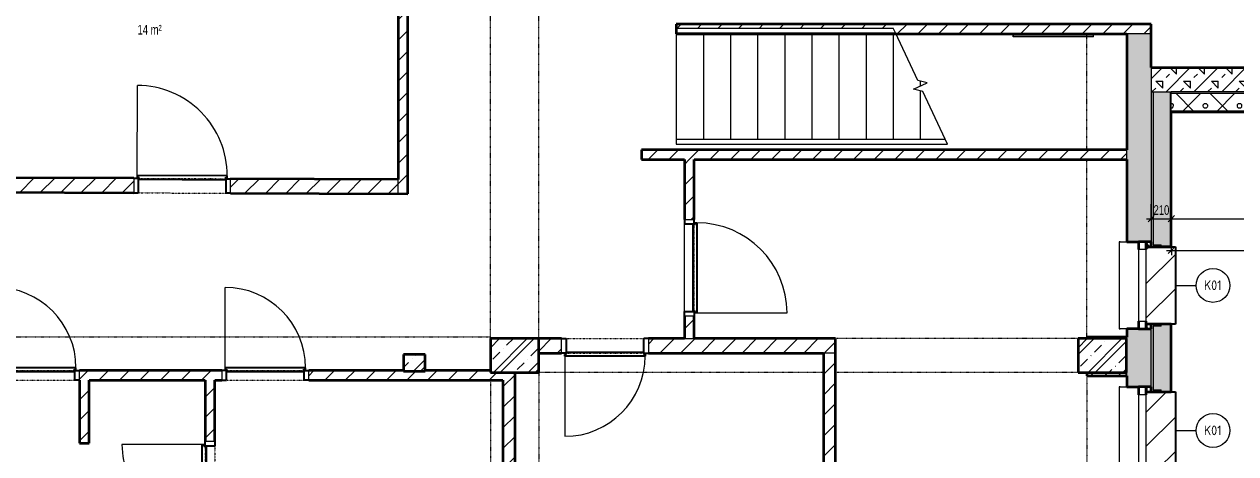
# Model space of a CAD drawing. Header units: millimetres. Extents: x -3281 to 232784, y -45352 to 20466.
# Drawn here: x 29874 to 42387, y -23573 to -19132 of the extents above; entities that cross this region are included whole.
import ezdxf

# ---------------------------------------------------------------- set-up
doc = ezdxf.new("R2010")
doc.units = ezdxf.units.MM
doc.linetypes.add('Dash dot dot', pattern=[5, 2, -1, 0, -1, 0, -1])
doc.linetypes.add('Čerchovaná se dvěma tečkami', pattern=[2.59, 1, -0.53, 0, -0.53, 0, -0.53])
for name, color, linetype, lineweight in [('A-ANNO-DIMS', 211, 'Continuous', 9), ('A-ANNO-DIMS-50', 211, 'Continuous', 9), ('A-AREA-IDEN', 2, 'Continuous', 9), ('A-DETL', 90, 'Continuous', 13), ('A-DOOR', 31, 'Continuous', 13), ('A-DOOR-FRAM', 31, 'Continuous', 25), ('A-FLOR-HRAL', 11, 'Continuous', 13), ('A-GENM', 13, 'Continuous', 13), ('A-GLAZ', 151, 'Continuous', 13), ('A-WALL', 113, 'Continuous', 13), ('Q-SPCQ', 91, 'Continuous', 13), ('Q-SPCQ-IDEN', 132, 'Continuous', 9), ('S-COLS', 52, 'Continuous', 13), ('S-STRS', 31, 'Continuous', 13), ('S-STRS-MBND', 31, 'Continuous', 13)]:
    doc.layers.add(name, color=color, linetype=linetype, lineweight=lineweight)
doc.layers.add('A-WALL-PATT', color=111, linetype='Continuous')
doc.styles.add('Arial_1', font='arial.ttf', dxfattribs={"width": 0.7, "height": 100})
doc.styles.add('ISOCPEUR_1', font='isocpeur.ttf', dxfattribs={"width": 0.9, "height": 100})
doc.dimstyles.new('Vnitřní_-_průhledné_1', dxfattribs={"dimscale": 304.8, "dimtxt": 102.02594, "dimasz": 0.213255, "dimexe": 0.164042, "dimexo": 0.0625, "dimgap": 0.032808, "dimtad": 1, "dimdec": 0, "dimrnd": 5, "dimzin": 0, "dimdsep": 46, "dimtxsty": 'Arial_1', "dimblk1": 'OBLIQUE', "dimblk2": 'OBLIQUE', "dimsah": 1, "dimcen": 0.09, "dimdle": 0.164042, "dimazin": 0, "dimtfac": 1, "dimtdec": 4, "dimtix": 1, "dimtmove": 0, "dimatfit": 3, "dimfxl": 0.492126, "dimfxlon": 1, "dimtvp": 1, "dimtolj": 1, "dimtzin": 0, "dimarcsym": 2})
pattern_1 = [(45, (0, 0), (-106.066, 106.066), [])]
pattern_2 = [(45, (0, 0), (0.0007, 353.5527), []), (315, (0, 0), (353.552, 0), []), (270, (153.68, 9.56), (176.771, -176.771), [19.139, -334.416]), (270, (199.87, 9.56), (176.771, -176.771), [19.139, -334.416]), (0, (166.57, 23.1), (176.771, 176.771), [19.139, -334.416]), (0, (166.57, -23.1), (176.771, 176.771), [19.139, -334.416]), (45, (153.68, 9.56), (0.0007, 353.5527), [19.139, -230.861]), (45, (186.35, -23.1), (0.0007, 353.5527), [19.139, -230.861]), (315, (186.35, 23.1), (353.552, 0), [19.139, -230.861]), (315, (153.68, -9.56), (353.552, 0), [19.139, -230.861])]

# ---------------------------------------------------------------- blocks, each defined once
blk = doc.blocks.new('DVERE_1k_oblozka - DD03_01_900x1970_koupelna-1549504-1NP_NÁVRH A')
at = {"layer": 'A-DOOR'}
for p, q in [((-500, 53), (-450, 53)), ((-500, -47), (-500, 53)), ((-450, 53), (-450, -47)), ((450, 53), (500, 53)), ((450, -47), (450, 53)), ((500, 53), (500, -47)), ((-450, -47), (-500, -47)), ((-465, -47), (-465, -1007)), ((355, -77), (-355, -77)), ((500, -47), (450, -47)), ((465, -77), (465, -47))]:
    blk.add_line(p, q, dxfattribs=at)
at = {"layer": 'A-DOOR', "linetype": 'Čerchovaná se dvěma tečkami'}
for p, q in [((-450, 53), (450, 53)), ((-450, -47), (450, -47))]:
    blk.add_line(p, q, dxfattribs=at)
at = {"layer": 'A-DOOR', "lineweight": 25}
for p, q in [((-465, -62), (-450, -62)), ((-465, -77), (-465, -62)), ((465, -77), (-465, -77)), ((-450, -37), (450, -37)), ((-450, -62), (-450, -47)), ((450, -47), (450, -62)), ((450, -62), (465, -62)), ((465, -62), (465, -77))]:
    blk.add_line(p, q, dxfattribs=at)
at = {"layer": 'A-DOOR'}
blk.add_arc((-465, -77), 930, 270, 0, dxfattribs=at)
at = {"layer": 'A-DOOR-FRAM'}
for p, q in [((-500, 53), (-450, 53)), ((-450, 53), (-450, -47)), ((450, -47), (450, 53)), ((500, 53), (450, 53)), ((-450, -47), (-500, -47)), ((450, -47), (500, -47))]:
    blk.add_line(p, q, dxfattribs=at)
blk = doc.blocks.new('DVERE_1k_oblozka - DD03_01_800x1970_koupelna-1549492-1NP_NÁVRH A')
at = {"layer": 'A-DOOR'}
for p, q in [((-450, 53), (-400, 53)), ((-450, -47), (-450, 53)), ((-400, 53), (-400, -47)), ((400, 53), (450, 53)), ((400, -47), (400, 53)), ((450, 53), (450, -47)), ((-400, -47), (-450, -47)), ((-415, -47), (-415, -907)), ((305, -77), (-305, -77)), ((450, -47), (400, -47)), ((415, -77), (415, -47))]:
    blk.add_line(p, q, dxfattribs=at)
at = {"layer": 'A-DOOR', "linetype": 'Čerchovaná se dvěma tečkami'}
for p, q in [((-400, 53), (400, 53)), ((-400, -47), (400, -47))]:
    blk.add_line(p, q, dxfattribs=at)
at = {"layer": 'A-DOOR', "lineweight": 25}
for p, q in [((-415, -62), (-400, -62)), ((-415, -77), (-415, -62)), ((415, -77), (-415, -77)), ((-400, -37), (400, -37)), ((-400, -62), (-400, -47)), ((400, -47), (400, -62)), ((400, -62), (415, -62)), ((415, -62), (415, -77))]:
    blk.add_line(p, q, dxfattribs=at)
at = {"layer": 'A-DOOR'}
blk.add_arc((-415, -77), 830, 270, 0, dxfattribs=at)
at = {"layer": 'A-DOOR-FRAM'}
for p, q in [((-450, 53), (-400, 53)), ((-400, 53), (-400, -47)), ((400, -47), (400, 53)), ((450, 53), (400, 53)), ((-400, -47), (-450, -47)), ((400, -47), (450, -47))]:
    blk.add_line(p, q, dxfattribs=at)
blk = doc.blocks.new('DVERE_1k_oblozka - DD03_01_800x1970_koupelna-1549494-1NP_NÁVRH A')
at = {"layer": 'A-DOOR'}
for p, q in [((-450, 78), (-400, 78)), ((-450, -72), (-450, 78)), ((-400, 78), (-400, -72)), ((400, 78), (450, 78)), ((400, -72), (400, 78)), ((450, 78), (450, -72)), ((-400, -72), (-450, -72)), ((-415, -72), (-415, -932)), ((305, -102), (-305, -102)), ((450, -72), (400, -72)), ((415, -102), (415, -72))]:
    blk.add_line(p, q, dxfattribs=at)
at = {"layer": 'A-DOOR', "linetype": 'Čerchovaná se dvěma tečkami'}
for p, q in [((-400, 78), (400, 78)), ((-400, -72), (400, -72))]:
    blk.add_line(p, q, dxfattribs=at)
at = {"layer": 'A-DOOR', "lineweight": 25}
for p, q in [((-415, -87), (-400, -87)), ((-415, -102), (-415, -87)), ((415, -102), (-415, -102)), ((-400, -62), (400, -62)), ((-400, -87), (-400, -72)), ((400, -72), (400, -87)), ((400, -87), (415, -87)), ((415, -87), (415, -102))]:
    blk.add_line(p, q, dxfattribs=at)
at = {"layer": 'A-DOOR'}
blk.add_arc((-415, -102), 830, 270, 0, dxfattribs=at)
at = {"layer": 'A-DOOR-FRAM'}
for p, q in [((-450, 78), (-400, 78)), ((-400, 78), (-400, -72)), ((400, -72), (400, 78)), ((450, 78), (400, 78)), ((-400, -72), (-450, -72)), ((400, -72), (450, -72))]:
    blk.add_line(p, q, dxfattribs=at)
blk = doc.blocks.new('OKNO_1k_nadsvetlik - OKNO_1k_nadsvetlik_900 x 1850-1969447-1NP_NÁVRH A')
at = {"layer": 'A-GLAZ'}
h = blk.add_hatch(dxfattribs=at)
h.set_pattern_fill('FP_83', color=256, style=0, pattern_type=2)
h.set_pattern_definition([(90, (-21832.27, -41388.59), (-43.3, 75), [50, -100]), (150, (-21832.27, -41338.59), (-86.601905, 0.0011), [50, -100]), (30, (-21832.27, -41338.59), (43.301905, 74.9989), [50, -100])])
h.paths.add_polyline_path([(450, 75), (450, 126), (400, 126), (400, 75)])
h.paths.add_polyline_path([(-400, 75), (-400, 126), (-450, 126), (-450, 75)])
at = {"layer": 'A-GLAZ', "lineweight": 35}
for p, q in [((-400, 126), (-450, 126)), ((-450, 126), (-450, 75)), ((-400, 75), (-400, 126)), ((400, 126), (400, 75)), ((450, 126), (400, 126)), ((450, 75), (450, 126)), ((-450, 75), (-400, 75)), ((-450, 75), (-450, -5)), ((-370, 75), (-450, 75)), ((450, 75), (370, 75)), ((400, 75), (450, 75)), ((450, -5), (450, 75)), ((-450, -5), (-370, -5)), ((370, -5), (450, -5))]:
    blk.add_line(p, q, dxfattribs=at)
at = {"layer": 'A-GLAZ'}
for p, q in [((370, 75), (-370, 75)), ((-370, 75), (-370, -5)), ((370, -5), (370, 75)), ((-370, -5), (370, -5))]:
    blk.add_line(p, q, dxfattribs=at)
blk = doc.blocks.new('parapet s nosem_vnitní - parapet s nosem_vnitní-1280301-1NP_NÁVRH A')
at = {"layer": 'A-GENM'}
for p, q in [((-450, -190), (-450, -120)), ((450, -120), (450, -190)), ((-450, -190), (-450, -200)), ((-450, -200), (450, -200)), ((450, -200), (450, -190))]:
    blk.add_line(p, q, dxfattribs=at)
blk = doc.blocks.new('parapet_ext - parapet_ext-V31-1NP_NÁVRH A')
at = {"layer": 'Q-SPCQ'}
h = blk.add_hatch(dxfattribs=at)
h.set_pattern_fill('FP_84', color=11, style=0, pattern_type=2)
h.set_pattern_definition([(135, (-21832.27, -41463.6), (-176.7767, -176.7767), [])])
h.paths.add_polyline_path([(400, 255), (400, 300), (-400, 300), (-400, 0), (400, 0), (400, 154)])
at = {"layer": 'Q-SPCQ', "color": 21, "lineweight": 25}
for p, q in [((-400, 258), (-400, 300)), ((-400, 300), (400, 300)), ((400, 300), (400, 258))]:
    blk.add_line(p, q, dxfattribs=at)
blk = doc.blocks.new('OKNO_1k_nadsvetlik - OKNO_1k_nadsvetlik_900 x 1850-V32-1NP_NÁVRH A')
at = {"layer": 'A-GLAZ'}
h = blk.add_hatch(dxfattribs=at)
h.set_pattern_fill('FP_85', color=256, style=0, pattern_type=2)
h.set_pattern_definition([(90, (-23332.27, -41388.59), (-43.3, 75), [50, -100]), (150, (-23332.27, -41338.59), (-86.601905, 0.0011), [50, -100]), (30, (-23332.27, -41338.59), (43.301905, 74.9989), [50, -100])])
h.paths.add_polyline_path([(450, 126), (400, 126), (400, 75), (450, 75)])
h.paths.add_polyline_path([(-400, 75), (-400, 126), (-450, 126), (-450, 75)])
at = {"layer": 'A-GLAZ', "lineweight": 35}
for p, q in [((-400, 126), (-450, 126)), ((-450, 126), (-450, 75)), ((-400, 75), (-400, 126)), ((400, 126), (400, 75)), ((450, 126), (400, 126)), ((450, 75), (450, 126)), ((-450, 75), (-400, 75)), ((-450, 75), (-450, -5)), ((-370, 75), (-450, 75)), ((450, 75), (370, 75)), ((400, 75), (450, 75)), ((450, -5), (450, 75)), ((-450, -5), (-370, -5)), ((370, -5), (450, -5))]:
    blk.add_line(p, q, dxfattribs=at)
at = {"layer": 'A-GLAZ'}
for p, q in [((370, 75), (-370, 75)), ((-370, 75), (-370, -5)), ((370, -5), (370, 75)), ((-370, -5), (370, -5))]:
    blk.add_line(p, q, dxfattribs=at)
blk = doc.blocks.new('parapet_ext - parapet_ext-V33-1NP_NÁVRH A')
at = {"layer": 'Q-SPCQ'}
h = blk.add_hatch(dxfattribs=at)
h.set_pattern_fill('FP_86', color=11, style=0, pattern_type=2)
h.set_pattern_definition([(135, (-23332.27, -41463.6), (-176.7767, -176.7767), [])])
h.paths.add_polyline_path([(400, 258), (400, 300), (-400, 300), (-400, 0), (400, 0), (400, 255)])
at = {"layer": 'Q-SPCQ', "color": 21, "lineweight": 25}
for p, q in [((-400, 258), (-400, 300)), ((-400, 300), (400, 300)), ((400, 300), (400, 258))]:
    blk.add_line(p, q, dxfattribs=at)
blk = doc.blocks.new('DVERE_1k_oblozka - DD03_01_900x1970_koupelna-1549503-1NP_NÁVRH A')
at = {"layer": 'A-DOOR'}
for p, q in [((-465, 72), (-465, 1032)), ((-450, 72), (-500, 72)), ((-500, 72), (-500, -78)), ((-450, -78), (-450, 72)), ((355, 102), (-355, 102)), ((500, 72), (450, 72)), ((450, 72), (450, -78)), ((465, 102), (465, 72)), ((500, -78), (500, 72)), ((-500, -78), (-450, -78)), ((450, -78), (500, -78))]:
    blk.add_line(p, q, dxfattribs=at)
at = {"layer": 'A-DOOR', "lineweight": 25}
for p, q in [((465, 102), (-465, 102)), ((-465, 102), (-465, 87)), ((-465, 87), (-450, 87)), ((-450, 87), (-450, 72)), ((-450, 62), (450, 62)), ((450, 72), (450, 87)), ((450, 87), (465, 87)), ((465, 87), (465, 102))]:
    blk.add_line(p, q, dxfattribs=at)
at = {"layer": 'A-DOOR', "linetype": 'Čerchovaná se dvěma tečkami'}
for p, q in [((-450, 72), (450, 72)), ((-450, -78), (450, -78))]:
    blk.add_line(p, q, dxfattribs=at)
at = {"layer": 'A-DOOR'}
blk.add_arc((-465, 102), 930, 360, 90, dxfattribs=at)
at = {"layer": 'A-DOOR-FRAM'}
for p, q in [((-450, 72), (-500, 72)), ((-450, -78), (-450, 72)), ((450, 72), (450, -78)), ((450, 72), (500, 72)), ((-500, -78), (-450, -78)), ((500, -78), (450, -78))]:
    blk.add_line(p, q, dxfattribs=at)
blk = doc.blocks.new('DVERE_1k_oblozka - DD03_01_800x1970_koupelna-1549498-1NP_NÁVRH A')
at = {"layer": 'A-DOOR'}
for p, q in [((-415, 47), (-415, 907)), ((-400, 47), (-450, 47)), ((-450, 47), (-450, -53)), ((-400, -53), (-400, 47)), ((305, 77), (-305, 77)), ((450, 47), (400, 47)), ((400, 47), (400, -53)), ((415, 77), (415, 47)), ((450, -53), (450, 47)), ((-450, -53), (-400, -53)), ((400, -53), (450, -53))]:
    blk.add_line(p, q, dxfattribs=at)
at = {"layer": 'A-DOOR', "lineweight": 25}
for p, q in [((415, 77), (-415, 77)), ((-415, 77), (-415, 62)), ((-415, 62), (-400, 62)), ((-400, 62), (-400, 47)), ((-400, 37), (400, 37)), ((400, 47), (400, 62)), ((400, 62), (415, 62)), ((415, 62), (415, 77))]:
    blk.add_line(p, q, dxfattribs=at)
at = {"layer": 'A-DOOR', "linetype": 'Čerchovaná se dvěma tečkami'}
for p, q in [((-400, 47), (400, 47)), ((-400, -53), (400, -53))]:
    blk.add_line(p, q, dxfattribs=at)
at = {"layer": 'A-DOOR'}
blk.add_arc((-415, 77), 830, 360, 90, dxfattribs=at)
at = {"layer": 'A-DOOR-FRAM'}
for p, q in [((-400, 47), (-450, 47)), ((-400, -53), (-400, 47)), ((400, 47), (400, -53)), ((400, 47), (450, 47)), ((-450, -53), (-400, -53)), ((450, -53), (400, -53))]:
    blk.add_line(p, q, dxfattribs=at)
blk = doc.blocks.new('Betonový pravoúhlý sloup - 170 x 230mm-2256506-1NP_NÁVRH A')
at = {"layer": 'S-COLS'}
h = blk.add_hatch(dxfattribs=at)
h.set_pattern_fill('FP_144', color=256, style=0, pattern_type=2)
h.set_pattern_definition([(135, (-22632.27, -33903.3), (-179.6051, -179.6051), []), (135, (-22632.27, -33831.45), (-179.6051, -179.6051), []), (135, (-22632.27, -33687.76), (-251.4472, -107.763), [101.6, -50.8, 1.676, -49.124])])
h.paths.add_polyline_path([(-87.5, -112.5), (87.5, -112.5), (87.5, 112.5), (-87.5, 112.5)])
at = {"layer": 'S-COLS', "lineweight": 35}
for p, q in [((87.5, 112.5), (-87.5, 112.5)), ((-87.5, 112.5), (-87.5, -112.5)), ((87.5, -112.5), (87.5, 112.5)), ((-87.5, -112.5), (87.5, -112.5))]:
    blk.add_line(p, q, dxfattribs=at)
blk = doc.blocks.new('DVERE_1k_oblozka - DD03_01_800x1970_koupelna-V75-1NP_NÁVRH A')
at = {"layer": 'A-DOOR'}
for p, q in [((-415, 77), (415, 77)), ((-415, 77), (-415, 62)), ((-415, 62), (415, 62)), ((-400, 62), (-400, 47)), ((400, 47), (400, 62)), ((415, 62), (415, 77)), ((415, 77), (415, 47))]:
    blk.add_line(p, q, dxfattribs=at)
blk = doc.blocks.new('Typ horního madla - Horní madlo_Vnitřní_-1857845-1NP_NÁVRH A')
at = {"layer": 'A-FLOR-HRAL'}
for p, q in [((36609, -19172), (36609, -19222)), ((36609, -19172), (38849, -19172)), ((36609, -19222), (38873, -19222)), ((38873, -19222), (38849, -19172))]:
    blk.add_line(p, q, dxfattribs=at)
blk = doc.blocks.new('Typ horního madla - Horní madlo_Vnitřní_-1857862-1NP_NÁVRH A')
at = {"layer": 'A-FLOR-HRAL'}
for p, q in [((36609, -20322), (36609, -20372)), ((36609, -20322), (39385, -20322)), ((36609, -20372), (39409, -20372)), ((39409, -20372), (39385, -20322))]:
    blk.add_line(p, q, dxfattribs=at)
blk = doc.blocks.new('Betonový pravoúhlý sloup - 350 x 500mm-V83-1NP_NÁVRH A')
at = {"layer": 'S-COLS'}
h = blk.add_hatch(dxfattribs=at)
h.set_pattern_fill('FP_155', color=256, style=0, pattern_type=2)
h.set_pattern_definition([(315, (22557.27, 41008.95), (179.6051, 179.6051), []), (315, (22557.27, 40937.1), (179.6051, 179.6051), []), (315, (22557.27, 40793.43), (251.4472, 107.7631), [101.6, -50.8, 1.676, -49.124])])
h.paths.add_polyline_path([(-175, 250), (-175, -250), (175, -250), (175, 250)])
at = {"layer": 'S-COLS', "lineweight": 35}
for p, q in [((175, 250), (-175, 250)), ((-175, 250), (-175, -250)), ((175, -250), (175, 250)), ((-175, -250), (175, -250))]:
    blk.add_line(p, q, dxfattribs=at)
blk = doc.blocks.new('Betonový pravoúhlý sloup - 350 x 500mm-V84-1NP_NÁVRH A')
at = {"layer": 'S-COLS'}
h = blk.add_hatch(dxfattribs=at)
h.set_pattern_fill('FP_156', color=256, style=0, pattern_type=2)
h.set_pattern_definition([(315, (22557.27, 34938.3), (179.6051, 179.6051), []), (315, (22557.27, 34866.45), (179.6051, 179.6051), []), (315, (22557.27, 34722.76), (251.4472, 107.763), [101.6, -50.8, 1.676, -49.124])])
h.paths.add_polyline_path([(-175, 250), (-175, -250), (175, -250), (175, 250)])
at = {"layer": 'S-COLS', "lineweight": 35}
for p, q in [((175, 250), (-175, 250)), ((-175, 250), (-175, -250)), ((175, -250), (175, 250)), ((-175, -250), (175, -250))]:
    blk.add_line(p, q, dxfattribs=at)
blk = doc.blocks.new('DIMBLOCK112-1NP_NÁVRH A')
at = {"layer": 'A-ANNO-DIMS-50'}
for p, q in [((41514, -21143), (41514, -20993)), ((41722, -21143), (41722, -20993)), ((41464, -21143), (41722, -21143)), ((41514, -21143), (41514, -21193)), ((41722, -21143), (41722, -21193))]:
    blk.add_line(p, q, dxfattribs=at)
at = {"layer": 'A-ANNO-DIMS-50', "lineweight": 18}
for p, q in [((41514, -21143), (41481, -21175)), ((41514, -21143), (41546, -21110)), ((41722, -21143), (41689, -21175)), ((41722, -21143), (41754, -21110))]:
    blk.add_line(p, q, dxfattribs=at)
at = {"layer": 'A-ANNO-DIMS-50', "color": 0, "insert": (41538, -21003), "char_height": 100, "width": 192.12, "attachment_point": 1, "line_spacing_factor": 0.941778, "style": 'Arial_1'}
blk.add_mtext('210', dxfattribs=at)
blk = doc.blocks.new('_Oblique')
at = {"color": 0, "linetype": 'ByBlock', "lineweight": -2}
blk.add_line((-0.5, -0.5), (0.5, 0.5), dxfattribs=at)
blk = doc.blocks.new('DIMBLOCK113-1NP_NÁVRH A')
at = {"layer": 'A-ANNO-DIMS-50'}
for p, q in [((41722, -21143), (41722, -20993)), ((43654, -21143), (43654, -20993)), ((41722, -21143), (43654, -21143)), ((41722, -21143), (41722, -21193)), ((43654, -21143), (43654, -21193))]:
    blk.add_line(p, q, dxfattribs=at)
at = {"layer": 'A-ANNO-DIMS-50', "lineweight": 18}
for p, q in [((41722, -21143), (41689, -21175)), ((41722, -21143), (41754, -21110)), ((43654, -21143), (43621, -21175)), ((43654, -21143), (43686, -21110))]:
    blk.add_line(p, q, dxfattribs=at)
at = {"layer": 'A-ANNO-DIMS-50', "color": 0, "insert": (42581, -21003), "char_height": 100, "width": 256.16, "attachment_point": 1, "line_spacing_factor": 0.941778, "style": 'Arial_1'}
blk.add_mtext('1930', dxfattribs=at)
blk = doc.blocks.new('Popiska speciální vybavení - Popiska okna_Bublina-1426311-1NP_NÁVRH A')
at = {"layer": 'Q-SPCQ-IDEN'}
blk.add_circle((0, 0), 3.5, dxfattribs=at)
blk = doc.blocks.new('DIMBLOCK223-1NP_NÁVRH A')
at = {"layer": 'A-ANNO-DIMS-50'}
for p, q in [((41722, -21470), (41722, -21320)), ((49591, -21470), (49591, -21320)), ((41672, -21470), (49641, -21470)), ((41722, -21470), (41722, -21520)), ((49591, -21470), (49591, -21520))]:
    blk.add_line(p, q, dxfattribs=at)
at = {"layer": 'A-ANNO-DIMS-50', "lineweight": 18}
for p, q in [((41722, -21470), (41689, -21502)), ((41722, -21470), (41754, -21437)), ((49591, -21470), (49558, -21502)), ((49591, -21470), (49623, -21437))]:
    blk.add_line(p, q, dxfattribs=at)
at = {"layer": 'A-ANNO-DIMS-50', "color": 0, "insert": (45549, -21330), "char_height": 100, "width": 256.16, "attachment_point": 1, "line_spacing_factor": 0.941778, "style": 'Arial_1'}
blk.add_mtext('7870', dxfattribs=at)

msp = doc.modelspace()

# ---------------------------------------------------------------- hatches: boundary and pattern name
at = {"layer": 'A-WALL-PATT', "lineweight": 13}
h = msp.add_hatch(dxfattribs=at)
h.set_pattern_fill('FP_4', color=256, style=0, pattern_type=2)
h.set_pattern_definition(pattern_1)
h.paths.add_polyline_path([(33835.2, -20886.6), (33835.2, -17272.1), (33735.2, -17272.1), (33735.2, -20886.2)])
h = msp.add_hatch(dxfattribs=at)
h.set_pattern_fill('FP_4', color=256, style=0, pattern_type=2)
h.set_pattern_definition(pattern_1)
h.paths.add_polyline_path([(38365.7, -19232.3), (41513.6, -19232.3), (41513.6, -19132.3), (36608.6, -19132.3), (36609.1, -19232.3)])
h.paths.add_polyline_path([(38365.7, -19222.4), (36609.1, -19222.4), (36609.1, -19172.4), (38849.5, -19172.4), (38872.8, -19222.4)])
h = msp.add_hatch(dxfattribs=at)
h.set_pattern_fill('FP_26', color=256, angle=-135, style=0, pattern_type=2)
h.set_pattern_definition([(315, (41263.59, -24071.81), (143.684, 143.684), []), (270, (41330.89, -24300.76), (143.684, -143.684), [25.4, -261.968]), (315, (41330.9, -24326.16), (143.684, 143.684), [25.4, -177.8]), (1e-13, (41348.85, -24344.12), (143.684, 143.684), [25.4, -261.968]), (45, (41374.25, -24344.12), (-143.684, 143.684), [25.4, -177.8]), (270, (41392.21, -24300.76), (143.684, -143.684), [25.4, -261.968]), (315, (41374.25, -24282.8), (143.684, 143.684), [25.4, -177.8]), (1e-13, (41348.85, -24282.8), (143.684, 143.684), [25.4, -261.968]), (45, (41330.9, -24300.76), (-143.684, 143.684), [25.4, -177.8]), (315, (41415.44, -24367.34), (143.684, 143.684), [50.8, -152.4])])
h.paths.add_polyline_path([(41388.6, -29062.5), (41513.6, -29062.5), (41513.6, -23782.3), (41263.6, -23782.3), (41263.6, -28767.7), (41388.6, -28767.7), (41388.6, -28937.5)])
h.paths.add_polyline_path([(41463.6, -22882.3), (41513.6, -22882.3), (41513.6, -22282.3), (41263.6, -22282.3), (41263.6, -22882.3), (41383.6, -22882.3)])
h.paths.add_polyline_path([(41513.6, -21382.3), (41513.6, -19232.3), (41263.6, -19232.3), (41263.6, -21382.3), (41463.6, -21382.3)])
h = msp.add_hatch(dxfattribs=at)
h.set_pattern_fill('FP_18', color=256, style=0, pattern_type=2)
h.set_pattern_definition([(45, (0, 0), (-143.6841, 143.6841), []), (45, (143.68, 0), (-143.6841, 143.6841), [50.8, -152.4]), (135, (251.45, 35.92), (-143.6841, -143.6841), [101.6, -101.6]), (0, (179.6, 107.76), (143.684, 143.684), [71.842, -215.526]), (90, (251.45, 35.92), (-143.684, 143.684), [71.842, -215.526])])
h.paths.add_polyline_path([(41721.6, -19829.6), (43327.2, -19829.6), (43327.2, -19579.6), (41513.6, -19579.6), (41513.6, -19829.6), (41718.6, -19829.6)])
h.paths.add_polyline_path([(44709.5, -19829.6), (46292.5, -19829.6), (46292.5, -19579.6), (44709.5, -19579.6), (44709.5, -19749)])
h.paths.add_polyline_path([(48667.1, -19829.6), (50030.4, -19829.6), (49780.4, -19579.6), (47992.5, -19579.6), (47992.5, -19829.6)])
at = {"layer": 'A-WALL-PATT'}
h = msp.add_hatch(color=11, dxfattribs=at)
h.paths.add_polyline_path([(41533.6, -29262.5), (41533.6, -23752.3), (41617.6, -23752.3), (41617.6, -23732.3), (41514.6, -23732.3), (41514.6, -23782.3), (41513.6, -23782.3), (41513.6, -29062.5), (41518.6, -29062.5), (41518.6, -29262.5)])
h.paths.add_polyline_path([(41514.6, -22932.3), (41617.6, -22932.3), (41617.6, -22912.3), (41533.6, -22912.3), (41533.6, -22252.3), (41617.6, -22252.3), (41617.6, -22232.3), (41514.6, -22232.3), (41514.6, -22282.3), (41513.6, -22282.3), (41513.6, -22882.3), (41514.6, -22882.3), (41514.6, -22931.3)])
h.paths.add_polyline_path([(41533.6, -21432.3), (41617.6, -21432.3), (41617.6, -21412.3), (41533.6, -21412.3), (41533.6, -19829.6), (41513.6, -19829.6), (41513.6, -21382.3), (41514.6, -21382.3), (41514.6, -21432.3)])
at = {"layer": 'A-WALL-PATT', "lineweight": 13}
h = msp.add_hatch(dxfattribs=at)
h.set_pattern_fill('FP_12', color=11, style=0, pattern_type=2)
h.set_pattern_definition(pattern_2)
h.paths.add_polyline_path([(41533.6, -29082.5), (41713.6, -29082.5), (41713.6, -23740.3), (41617.6, -23740.3), (41617.6, -23752.3), (41533.6, -23752.3), (41533.6, -29062.5)])
h.paths.add_polyline_path([(41617.6, -22924.3), (41713.6, -22924.3), (41713.6, -22240.3), (41617.6, -22240.3), (41617.6, -22252.3), (41533.6, -22252.3), (41533.6, -22912.3), (41617.6, -22912.3)])
h.paths.add_polyline_path([(41617.6, -21424.3), (41713.6, -21424.3), (41713.6, -19829.6), (41533.6, -19829.6), (41533.6, -21412.3), (41617.6, -21412.3)])
at = {"layer": 'A-WALL-PATT'}
h = msp.add_hatch(color=11, dxfattribs=at)
h.paths.add_polyline_path([(49696.8, -19849.6), (49676.8, -19829.6), (47992.5, -19829.6), (47992.5, -19849.6), (49676.8, -19849.6)])
h.paths.add_polyline_path([(44709.5, -19849.6), (46292.5, -19849.6), (46292.5, -19829.6), (44709.5, -19829.6)])
h.paths.add_polyline_path([(41799.5, -19849.6), (43327.2, -19849.6), (43327.2, -19829.6), (41721.6, -19829.6), (41721.6, -19849.6)])
at = {"layer": 'A-WALL-PATT', "lineweight": 13}
h = msp.add_hatch(dxfattribs=at)
h.set_pattern_fill('FP_12', color=11, style=0, pattern_type=2)
h.set_pattern_definition(pattern_2)
h.paths.add_polyline_path([(46292.5, -20029.6), (46292.5, -19849.6), (44709.5, -19849.6), (44709.5, -20029.6), (46091.8, -20029.6)])
h.paths.add_polyline_path([(49848.5, -20029.6), (49668.5, -19849.6), (47992.5, -19849.6), (47992.5, -20029.6), (49676.8, -20029.6)])
h.paths.add_polyline_path([(41721.6, -20029.6), (43327.2, -20029.6), (43327.2, -19849.6), (41721.6, -19849.6)])
h = msp.add_hatch(dxfattribs=at)
h.set_pattern_fill('FP_4', color=256, style=0, pattern_type=2)
h.set_pattern_definition(pattern_1)
h.paths.add_polyline_path([(41263.6, -20532.3), (41263.6, -20432.3), (36248.6, -20432.3), (36248.6, -20532.3), (40082.6, -20532.3)])
h = msp.add_hatch(dxfattribs=at)
h.set_pattern_fill('FP_4', color=256, style=0, pattern_type=2)
h.set_pattern_definition(pattern_1)
h.paths.add_polyline_path([(36792.6, -22382.3), (36792.6, -22150.5), (36692.6, -22150.5), (36692.6, -22382.3), (36742.6, -22382.3)])
h.paths.add_polyline_path([(36792.6, -21150.5), (36792.6, -20532.3), (36692.6, -20532.3), (36692.6, -21150.5), (36742.6, -21150.5)])
h = msp.add_hatch(dxfattribs=at)
h.set_pattern_fill('FP_4', color=256, style=0, pattern_type=2)
h.set_pattern_definition(pattern_1)
h.paths.add_polyline_path([(33735.2, -20886.2), (33735.2, -20736.2), (32005.2, -20729.4), (32004.6, -20879.4), (32005.2, -20879.4)])
h.paths.add_polyline_path([(31004.6, -20875.4), (31005.2, -20725.4), (28114.3, -20713.9), (28113.7, -20863.9), (28114.3, -20863.9)])
h.paths.add_polyline_path([(27113.7, -20859.9), (27114.3, -20709.9), (25646.1, -20704.1), (25646.1, -20854.1)])
h = msp.add_hatch(dxfattribs=at)
h.set_pattern_fill('FP_4', color=256, style=0, pattern_type=2)
h.set_pattern_definition(pattern_1)
h.paths.add_polyline_path([(38128.3, -22532.3), (38253.3, -22532.3), (38253.3, -22382.3), (36322.6, -22382.3), (36322.6, -22532.3)])
h.paths.add_polyline_path([(35188.3, -22532.3), (35422.6, -22532.3), (35422.6, -22382.3), (35188.3, -22382.3), (35188.3, -22455.6)])
h = msp.add_hatch(dxfattribs=at)
h.set_pattern_fill('FP_33', color=256, angle=-135, style=0, pattern_type=2)
h.set_pattern_definition([(45, (0, 0), (-179.6051, 179.6051), []), (45, (71.84, 6e-12), (-179.6051, 179.6051), []), (45, (215.53, 2e-11), (-107.7631, 251.4472), [101.6, -50.8, 1.676, -49.124])])
h.paths.add_polyline_path([(41259, -22765.8), (41263.6, -22765.8), (41263.6, -22365.8), (40848.6, -22365.8), (40848.6, -22382.3), (41259, -22382.3), (41259, -22732.3), (40848.6, -22732.3), (40848.6, -22765.8), (40941.1, -22765.8)])
h = msp.add_hatch(dxfattribs=at)
h.set_pattern_fill('FP_4', color=256, style=0, pattern_type=2)
h.set_pattern_definition(pattern_1)
h.paths.add_polyline_path([(38253.3, -27156.7), (38253.3, -22532.3), (38128.3, -22532.3), (38128.3, -27156.7)])
h = msp.add_hatch(dxfattribs=at)
h.set_pattern_fill('FP_4', color=256, style=0, pattern_type=2)
h.set_pattern_definition(pattern_1)
h.paths.add_polyline_path([(31843.3, -22812.5), (31913.3, -22812.5), (31913.3, -22712.5), (30443.3, -22712.5), (30443.3, -22812.5), (31743.3, -22812.5)])
h.paths.add_polyline_path([(24396.5, -22812.5), (27116.5, -22812.5), (27116.5, -22712.5), (24396.5, -22712.5)])
h.paths.add_polyline_path([(23352.5, -22812.5), (23496.5, -22812.5), (23496.5, -22712.5), (23352.5, -22712.5)])
h.paths.add_polyline_path([(29279, -22812.5), (29543.3, -22812.5), (29543.3, -22712.5), (28016.5, -22712.5), (28016.5, -22812.5), (28779, -22812.5)])
h.paths.add_polyline_path([(34818.3, -22812.5), (34818.3, -22732.3), (34688.3, -22732.3), (34688.3, -22712.5), (34015.8, -22712.5), (34015.8, -22719.8), (33790.8, -22719.8), (33790.8, -22712.5), (32813.3, -22712.5), (32813.3, -22812.5), (34688.3, -22812.5)])
h = msp.add_hatch(dxfattribs=at)
h.set_pattern_fill('FP_4', color=256, style=0, pattern_type=2)
h.set_pattern_definition(pattern_1)
h.paths.add_polyline_path([(34818.3, -27614.7), (34943.3, -27614.7), (34943.3, -22732.3), (34818.3, -22732.3), (34818.3, -27490)])
h = msp.add_hatch(dxfattribs=at)
h.set_pattern_fill('FP_4', color=256, style=0, pattern_type=2)
h.set_pattern_definition(pattern_1)
h.paths.add_polyline_path([(30543.3, -23462.5), (30543.3, -22812.5), (30443.3, -22812.5), (30443.3, -23462.5)])
h = msp.add_hatch(dxfattribs=at)
h.set_pattern_fill('FP_4', color=256, style=0, pattern_type=2)
h.set_pattern_definition(pattern_1)
h.paths.add_polyline_path([(31843.3, -28812.5), (31843.3, -24342.5), (31743.3, -24342.5), (31743.3, -28812.5)])
h.paths.add_polyline_path([(31843.3, -23442.5), (31843.3, -22812.5), (31743.3, -22812.5), (31743.3, -23442.5)])

# ---------------------------------------------------------------- linework, layer by layer
at = {"layer": 'A-DETL', "linetype": 'Dash dot dot'}
for p, q in [((34688.3, -22382.3), (34688.3, -17934.7)), ((35188.3, -22382.3), (35188.3, -17972.1)), ((40848.6, -20432.3), (40848.6, -19232.3)), ((40848.6, -22365.8), (40848.6, -20532.3)), ((29279, -22362.5), (34688.3, -22362.5)), ((40763.6, -22382.3), (38253.3, -22382.3)), ((35188.3, -22732.3), (35188.3, -27156.7)), ((38128.3, -22732.3), (35188.3, -22732.3)), ((40759, -22732.3), (38253.3, -22732.3)), ((40848.6, -22765.8), (40848.6, -27156.7)), ((34688.3, -22812.5), (34688.3, -28417.5))]:
    msp.add_line(p, q, dxfattribs=at)
at = {"layer": 'A-WALL', "lineweight": 35}
for p, q in [((33735.2, -17272.1), (33735.2, -20736.2)), ((33835.2, -20886.6), (33835.2, -17272.1)), ((41513.6, -19132.3), (36608.6, -19132.3)), ((36608.6, -19132.3), (36608.6, -19232.3)), ((41513.6, -19579.6), (41513.6, -19132.3)), ((36608.6, -19232.3), (41263.6, -19232.3)), ((41263.6, -19232.3), (41263.6, -20432.3)), ((41513.6, -19579.6), (43603.6, -19579.6)), ((41263.6, -20432.3), (36248.6, -20432.3)), ((36248.6, -20432.3), (36248.6, -20532.3)), ((36248.6, -20532.3), (36692.6, -20532.3)), ((36692.6, -20532.3), (36692.6, -21150.5)), ((36792.6, -21150.5), (36792.6, -20532.3)), ((36792.6, -20532.3), (41263.6, -20532.3)), ((41263.6, -20532.3), (41263.6, -21382.3)), ((31005.2, -20725.4), (29270.2, -20718.5)), ((33735.2, -20736.2), (32005.2, -20729.4)), ((28113.7, -20863.9), (31004.6, -20875.4)), ((32004.6, -20879.4), (33835.2, -20886.6)), ((41263.6, -21382.3), (41383.6, -21382.3)), ((36692.6, -22150.5), (36692.6, -22382.3)), ((36792.6, -22382.3), (36792.6, -22150.5)), ((35422.6, -22382.3), (35188.3, -22382.3)), ((36692.6, -22382.3), (36322.6, -22382.3)), ((38253.3, -22382.3), (36792.6, -22382.3)), ((38253.3, -27156.7), (38253.3, -22382.3)), ((41263.6, -22365.8), (40848.6, -22365.8)), ((40848.6, -22365.8), (40848.6, -22382.3)), ((41263.6, -22282.3), (41263.6, -22365.8)), ((41383.6, -22282.3), (41263.6, -22282.3)), ((35188.3, -22532.3), (35422.6, -22532.3)), ((36322.6, -22532.3), (38128.3, -22532.3)), ((38128.3, -22532.3), (38128.3, -27156.7)), ((31913.3, -22712.5), (30443.3, -22712.5)), ((33790.8, -22712.5), (32813.3, -22712.5)), ((34688.3, -22712.5), (34015.8, -22712.5)), ((34943.3, -27156.7), (34943.3, -22732.3)), ((40848.6, -22732.3), (40848.6, -22765.8)), ((40848.6, -22765.8), (41263.6, -22765.8)), ((41263.6, -22765.8), (41263.6, -22882.3)), ((30443.3, -22812.5), (30443.3, -23462.5)), ((30543.3, -22812.5), (31743.3, -22812.5)), ((30543.3, -23462.5), (30543.3, -22812.5)), ((31743.3, -22812.5), (31743.3, -23442.5)), ((31843.3, -23442.5), (31843.3, -22812.5)), ((31843.3, -22812.5), (31913.3, -22812.5)), ((32813.3, -22812.5), (34818.3, -22812.5)), ((34818.3, -22812.5), (34818.3, -27614.7)), ((41263.6, -22882.3), (41383.6, -22882.3)), ((30443.3, -23462.5), (30543.3, -23462.5))]:
    msp.add_line(p, q, dxfattribs=at)
at = {"layer": 'A-WALL'}
for p, q in [((41513.6, -19232.3), (41263.6, -19232.3)), ((41513.6, -19829.6), (41721.6, -19829.6)), ((41263.6, -20532.3), (41263.6, -20432.3)), ((33735.2, -20886.2), (33735.2, -20736.2)), ((36692.6, -22100.5), (36692.6, -21200.5)), ((36692.6, -22382.3), (36792.6, -22382.3)), ((41263.6, -22765.8), (41263.6, -22365.8)), ((41513.6, -22882.3), (41513.6, -22282.3)), ((38253.3, -22532.3), (38128.3, -22532.3))]:
    msp.add_line(p, q, dxfattribs=at)
at = {"layer": 'A-WALL', "color": 1}
for p, q in [((41513.6, -19579.6), (41513.6, -21382.3)), ((41533.6, -19829.6), (41533.6, -21412.3)), ((41713.6, -21424.3), (41713.6, -19829.6)), ((41718.6, -21429.3), (41718.6, -19829.6)), ((41721.6, -20034.6), (41721.6, -19829.6)), ((43603.6, -19829.6), (41721.6, -19829.6)), ((43603.6, -19849.6), (41721.6, -19849.6)), ((43615.6, -20029.6), (41721.6, -20029.6)), ((43620.6, -20034.6), (41721.6, -20034.6)), ((41533.6, -21412.3), (41617.6, -21412.3)), ((41617.6, -21432.3), (41617.6, -21412.3)), ((41617.6, -21424.3), (41713.6, -21424.3)), ((41617.6, -21429.3), (41718.6, -21429.3)), ((41533.6, -22252.3), (41533.6, -22912.3)), ((41617.6, -22252.3), (41533.6, -22252.3)), ((41617.6, -22252.3), (41617.6, -22232.3)), ((41718.6, -22235.3), (41617.6, -22235.3)), ((41713.6, -22240.3), (41617.6, -22240.3)), ((41713.6, -22924.3), (41713.6, -22240.3)), ((41718.6, -22929.3), (41718.6, -22235.3)), ((41533.6, -22912.3), (41617.6, -22912.3)), ((41617.6, -22932.3), (41617.6, -22912.3)), ((41617.6, -22924.3), (41713.6, -22924.3)), ((41617.6, -22929.3), (41718.6, -22929.3))]:
    msp.add_line(p, q, dxfattribs=at)
at = {"layer": 'A-WALL', "color": 10, "lineweight": 35}
for p, q in [((41721.6, -21432.3), (41721.6, -20037.6)), ((41721.6, -20037.6), (43623.6, -20037.6)), ((41514.6, -21432.3), (41721.6, -21432.3)), ((41721.6, -22232.3), (41514.6, -22232.3)), ((41721.6, -22932.3), (41721.6, -22232.3)), ((41514.6, -22932.3), (41721.6, -22932.3))]:
    msp.add_line(p, q, dxfattribs=at)
at = {"layer": 'Q-SPCQ-IDEN'}
for p, q in [((41763.6, -21832.3), (41977.1, -21832.3)), ((41763.6, -23332.3), (41977.1, -23332.3))]:
    msp.add_line(p, q, dxfattribs=at)
at = {"layer": 'S-STRS'}
for p, q in [((36609.1, -19232.3), (36609.1, -20321.6)), ((36609.1, -19232.3), (36609.1, -20321.6)), ((36889.1, -19232.3), (36889.1, -20321.6)), ((36889.1, -19232.3), (36889.1, -20321.6)), ((37169.1, -19232.3), (37169.1, -20321.6)), ((37169.1, -19232.3), (37169.1, -20321.6)), ((37449.1, -19232.3), (37449.1, -20321.6)), ((37449.1, -19232.3), (37449.1, -20321.6)), ((37729.1, -19232.3), (37729.1, -20321.6)), ((37729.1, -19232.3), (37729.1, -20321.6)), ((38009.1, -19232.3), (38009.1, -20321.6)), ((38009.1, -19232.3), (38009.1, -20321.6)), ((38289.1, -19232.3), (38289.1, -20321.6)), ((38289.1, -19232.3), (38289.1, -20321.6)), ((38569.1, -19232.3), (38569.1, -20321.6)), ((38569.1, -19232.3), (38569.1, -20321.6)), ((38849.1, -19232.3), (38849.1, -20321.6)), ((38849.1, -19232.3), (38849.1, -20321.6)), ((39129.1, -19721.8), (39129.1, -19772)), ((39129.1, -19721.8), (39129.1, -19772)), ((39129.1, -19822.2), (39129.1, -20321.6)), ((39129.1, -19822.2), (39129.1, -20321.6)), ((36609.1, -20372), (36889.1, -20372)), ((36889.1, -20372), (37169.1, -20372)), ((37169.1, -20372), (37449.1, -20372)), ((37449.1, -20372), (37729.1, -20372)), ((37729.1, -20372), (38009.1, -20372)), ((38009.1, -20372), (38289.1, -20372)), ((38289.1, -20372), (38569.1, -20372)), ((38569.1, -20372), (38849.1, -20372)), ((38849.1, -20372), (39129.1, -20372)), ((39129.1, -20372), (39408.9, -20372))]:
    msp.add_line(p, q, dxfattribs=at)
at = {"layer": 'S-STRS-MBND'}
for p, q in [((39102.7, -19715.3), (38872.8, -19222.4)), ((39058.3, -19805), (39199.9, -19739)), ((39199.9, -19739), (39102.7, -19715.3)), ((39155.5, -19828.6), (39058.3, -19805)), ((39385.4, -20321.6), (39155.5, -19828.6))]:
    msp.add_line(p, q, dxfattribs=at)

# ---------------------------------------------------------------- block references
at = {"layer": 'A-DOOR'}
for name, p, rotation in [('DVERE_1k_oblozka - DD03_01_800x1970_koupelna-V75-1NP_NÁVRH A', (40503.6, -19185.1), 180), ('DVERE_1k_oblozka - DD03_01_900x1970_koupelna-1549503-1NP_NÁVRH A', (31504.9, -20799.5), 359.7724506317132), ('DVERE_1k_oblozka - DD03_01_900x1970_koupelna-1549504-1NP_NÁVRH A', (36745.4, -21650.5), 90), ('DVERE_1k_oblozka - DD03_01_800x1970_koupelna-1549492-1NP_NÁVRH A', (31790.4, -23892.5), 270)]:
    msp.add_blockref(name, p, dxfattribs=dict(at, rotation=rotation))
for name, p in [('DVERE_1k_oblozka - DD03_01_800x1970_koupelna-1549498-1NP_NÁVRH A', (29993.3, -22759.7)), ('DVERE_1k_oblozka - DD03_01_800x1970_koupelna-1549498-1NP_NÁVRH A', (32363.3, -22759.7)), ('DVERE_1k_oblozka - DD03_01_800x1970_koupelna-1549494-1NP_NÁVRH A', (35872.6, -22460.1))]:
    msp.add_blockref(name, p, dxfattribs=at)
at = {"layer": 'A-FLOR-HRAL'}
for name in ['Typ horního madla - Horní madlo_Vnitřní_-1857845-1NP_NÁVRH A', 'Typ horního madla - Horní madlo_Vnitřní_-1857862-1NP_NÁVRH A']:
    msp.add_blockref(name, (0, 0), dxfattribs=at)
at = {"layer": 'A-GENM', "rotation": 269.9999999999999}
for p in [(41383.6, -21832.3), (41383.6, -23332.3)]:
    msp.add_blockref('parapet s nosem_vnitní - parapet s nosem_vnitní-1280301-1NP_NÁVRH A', p, dxfattribs=at)
at = {"layer": 'A-GLAZ', "rotation": 269.9999999999999}
for name, p in [('OKNO_1k_nadsvetlik - OKNO_1k_nadsvetlik_900 x 1850-1969447-1NP_NÁVRH A', (41388.6, -21832.3)), ('OKNO_1k_nadsvetlik - OKNO_1k_nadsvetlik_900 x 1850-V32-1NP_NÁVRH A', (41388.6, -23332.3))]:
    msp.add_blockref(name, p, dxfattribs=at)
at = {"layer": 'Q-SPCQ', "color": 21, "lineweight": 25, "rotation": 269.9999999999999}
for name, p in [('parapet_ext - parapet_ext-V31-1NP_NÁVRH A', (41463.6, -21832.3)), ('parapet_ext - parapet_ext-V33-1NP_NÁVRH A', (41463.6, -23332.3))]:
    msp.add_blockref(name, p, dxfattribs=at)
at = {"layer": 'Q-SPCQ-IDEN', "xscale": 49.99999999999998, "yscale": 49.99999999999998, "zscale": 49.99999999999998}
for p in [(42152.1, -21832.3), (42152.1, -23332.3)]:
    msp.add_blockref('Popiska speciální vybavení - Popiska okna_Bublina-1426311-1NP_NÁVRH A', p, dxfattribs=at)
at = {"layer": 'S-COLS'}
for name, p, rotation in [('Betonový pravoúhlý sloup - 350 x 500mm-V84-1NP_NÁVRH A', (34938.3, -22557.3), 89.9999999999999), ('Betonový pravoúhlý sloup - 350 x 500mm-V83-1NP_NÁVRH A', (41009, -22557.3), 89.9999999999999), ('Betonový pravoúhlý sloup - 170 x 230mm-2256506-1NP_NÁVRH A', (33903.3, -22632.3), 269.9999999999997)]:
    msp.add_blockref(name, p, dxfattribs=dict(at, rotation=rotation))

# ---------------------------------------------------------------- texts
at = {"layer": 'A-AREA-IDEN', "lineweight": 18, "insert": (31043.8, -19138.9), "char_height": 100, "width": 308.65, "attachment_point": 1, "style": 'Arial_1'}
msp.add_mtext('14 m²', dxfattribs=at)
at = {"layer": 'Q-SPCQ-IDEN', "char_height": 100, "width": 223.671, "attachment_point": 1, "style": 'ISOCPEUR_1'}
for insert in [(42059.1, -21780.7), (42059.1, -23280.7)]:
    msp.add_mtext('K01', dxfattribs=dict(at, insert=insert))

# ---------------------------------------------------------------- dimensions: what is measured, and where the dimension line sits
at = {"layer": 'A-ANNO-DIMS'}
for base, p1, p2, override, picture, middle in [((41721.6, -21142.7), (41513.6, -20992.7), (41721.6, -20992.7), {"dimpost": '<>', "dimfxl": 208}, 'DIMBLOCK112-1NP_NÁVRH A', (41617.6, -21081.7)), ((43653.6, -21142.7), (41721.6, -20992.7), (43653.6, -20992.7), {"dimpost": '<>', "dimfxl": 1932}, 'DIMBLOCK113-1NP_NÁVRH A', (42687.6, -21081.6)), ((49590.7, -21469.9), (41721.6, -21319.9), (49590.7, -21319.9), {"dimpost": '<>', "dimfxl": 7869.084874}, 'DIMBLOCK223-1NP_NÁVRH A', (45656.1, -21408.8))]:
    dim = msp.add_linear_dim(base=base, p1=p1, p2=p2, dimstyle='Vnitřní_-_průhledné_1', override=override, dxfattribs=at)
    dim.commit()
    dim.dimension.update_dxf_attribs({"geometry": picture, "text_midpoint": middle})

doc.saveas('drawing.dxf')
